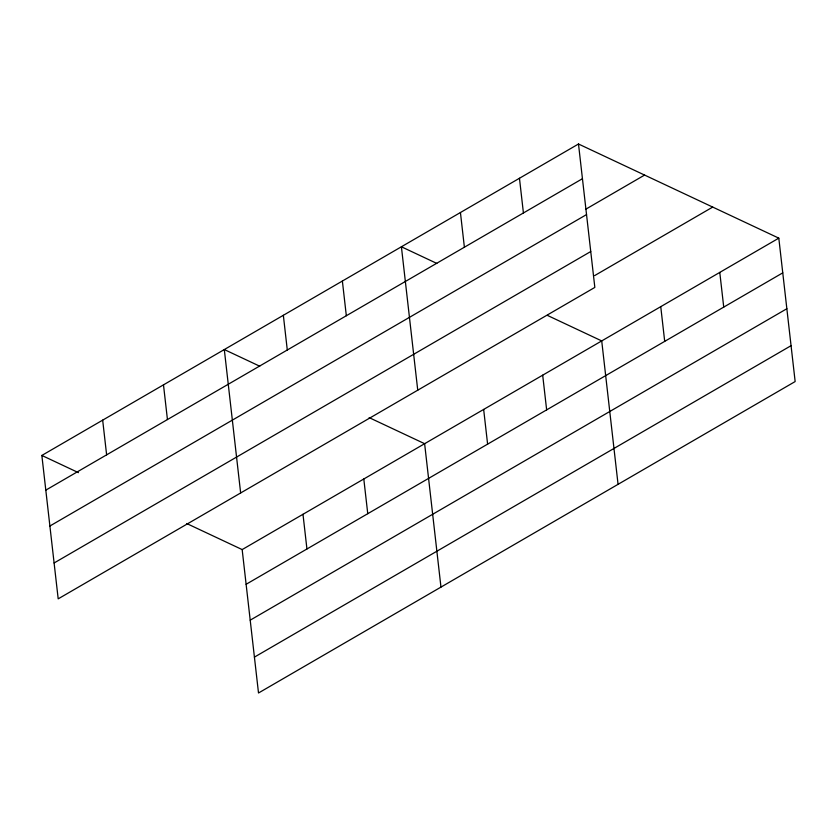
<?xml version="1.0" encoding="UTF-8"?>
<svg xmlns="http://www.w3.org/2000/svg" width="837" height="837" viewBox="0 0 837 837"><rect width="100%" height="100%" fill="white"/><g stroke="black" fill="none" stroke-linecap="round" stroke-linejoin="round"><path stroke-width="1.26" d="M578.493 144.006L594.835 287.415L58.192 598.853L41.85 455.443L578.493 144.006L778.808 238.147L795.15 381.557L258.507 692.994L242.165 549.585L186.682 523.512M45.805 490.147L582.447 178.71M585.565 209.334L644.595 175.069M49.896 526.013L586.538 214.586M54.102 562.977L590.744 251.539M594.647 275.593L712.706 207.084M242.165 549.585L778.808 238.147M246.12 584.289L782.762 272.852M250.211 620.165L786.853 308.727M254.417 657.118L791.059 345.681M436.82 263.425L401.404 246.779L417.747 390.188M547.419 315.403L601.719 340.921L618.062 484.33M259.721 366.198L224.306 349.552L240.648 492.962M369.148 417.621L424.621 443.694L440.963 587.103M41.85 455.443L78.448 472.643M719.778 272.412L723.733 307.106M660.749 306.666L664.704 341.37M542.69 375.185L546.645 409.879M519.463 178.26L523.418 212.964M483.66 409.439L487.605 444.144M460.434 212.525L464.389 247.229M342.375 281.033L346.33 315.737M363.802 478.994L367.757 513.698M283.345 315.298L287.29 350.002M302.984 514.284L306.938 548.988M163.487 384.853L167.442 419.546M102.669 420.143L106.623 454.847"/></g></svg>
